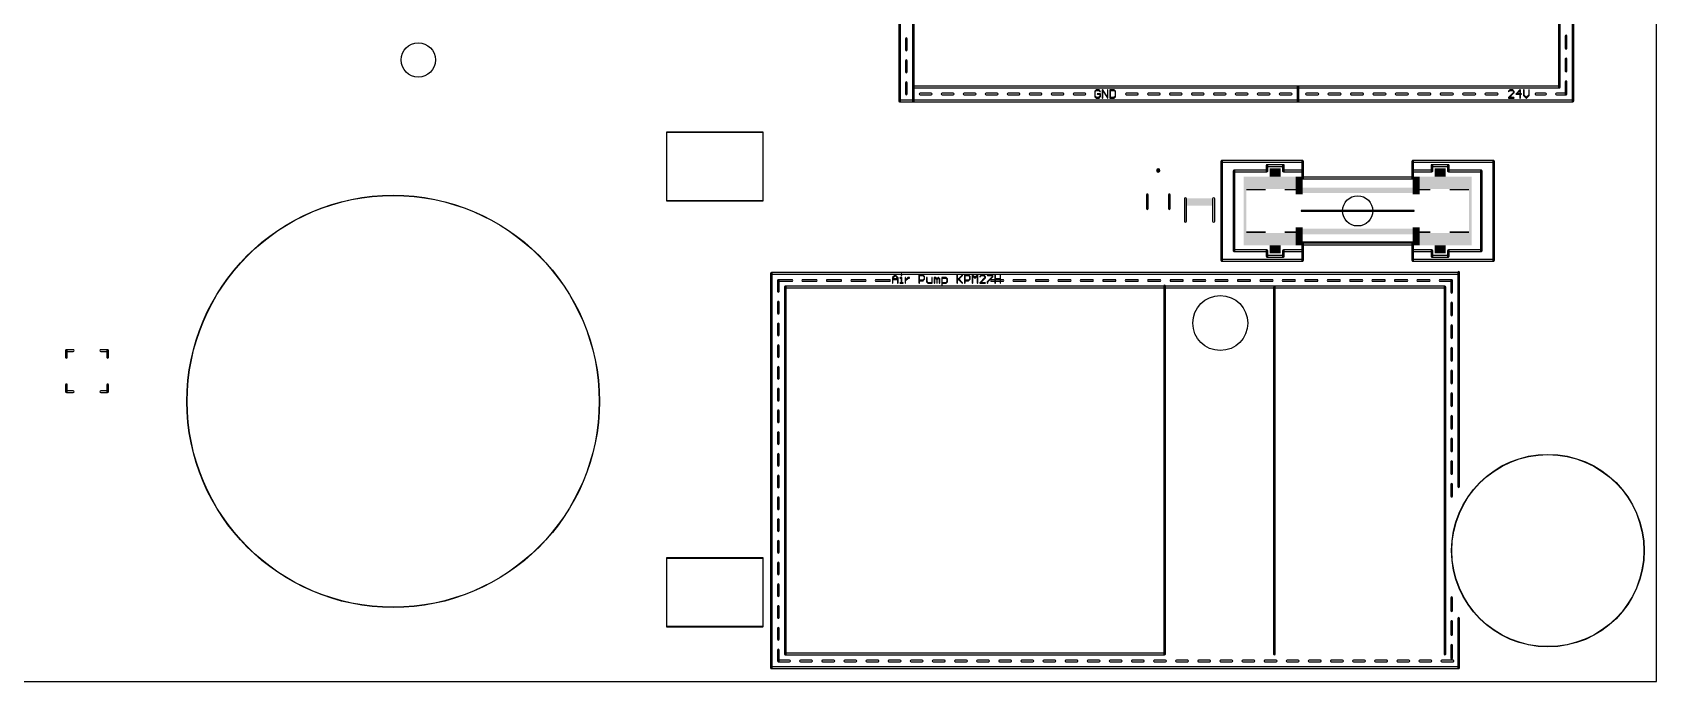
# Model space of a CAD drawing. Extents: x 0 to 11.2, y 0 to 11.2.
# Drawn here: x 5.3 to 11.21, y 0 to 2.36 of the extents above; entities that cross this region are included whole.
import ezdxf

# ---------------------------------------------------------------- set-up
doc = ezdxf.new("R2010")
doc.units = 0
doc.layers.add('20', color=53, linetype='CONTINUOUS')
doc.layers.add('21', color=253, linetype='CONTINUOUS')

# ---------------------------------------------------------------- blocks, each defined once
blk = doc.blocks.new('RECT')
blk.add_solid([(-0.5, -0.5), (0.5, -0.5), (-0.5, 0.5), (0.5, 0.5)])

msp = doc.modelspace()

# ---------------------------------------------------------------- linework, layer by layer
at = {"layer": '20'}
for p, q in [((11.21, 0), (11.21, 11.21)), ((0, 0), (11.21, 0))]:
    msp.add_line(p, q, dxfattribs=at)
for points in [[(7.608784, 1.999533), (7.958784, 1.999533, 1), (7.958784, 2.000518), (7.608784, 2.000518, 1)], [(7.609276, 1.750026), (7.609276, 2.000026, 1), (7.608292, 2.000026), (7.608292, 1.750026, 1)], [(7.958292, 2.000026), (7.958292, 1.750026, 1), (7.959276, 1.750026), (7.959276, 2.000026, 1)], [(7.958784, 1.750518), (7.608784, 1.750518, 1), (7.608784, 1.749533), (7.958784, 1.749533, 1)], [(7.608784, 0.449533), (7.958784, 0.449533, 1), (7.958784, 0.450518), (7.608784, 0.450518, 1)], [(7.609276, 0.200026), (7.609276, 0.450026, 1), (7.608292, 0.450026), (7.608292, 0.200026, 1)], [(7.958292, 0.450026), (7.958292, 0.200026, 1), (7.959276, 0.200026), (7.959276, 0.450026, 1)], [(7.958784, 0.200518), (7.608784, 0.200518, 1), (7.608784, 0.199533), (7.958784, 0.199533, 1)]]:
    msp.add_lwpolyline(points, format="xyb", close=True, dxfattribs=at)
for centre, radius in [((6.705, 2.263), 0.0625), ((6.613784, 1.020026), 0.750492), ((6.613784, 1.020026), 0.749508), ((10.1227, 1.7134), 0.055), ((9.623, 1.305), 0.1), ((10.81477, 0.476546), 0.350487), ((10.81477, 0.476546), 0.349502)]:
    msp.add_circle(centre, radius, dxfattribs=at)
at = {"layer": '21'}
for points in [[(8.453, 6.514), (8.453, 2.114, 1), (8.459, 2.114), (8.459, 6.514, 1)], [(8.509, 2.164), (8.509, 6.464, 1), (8.503, 6.464), (8.503, 2.164, 1)], [(10.853, 2.964), (10.853, 2.164, 1), (10.859, 2.164), (10.859, 2.964, 1)], [(10.909, 2.114), (10.909, 2.964, 1), (10.903, 2.964), (10.903, 2.114, 1)], [(8.478, 2.340116), (8.478, 2.299324, 1), (8.484, 2.299324), (8.484, 2.340116, 1)], [(10.878, 2.349941), (10.878, 2.305874, 1), (10.884, 2.305874), (10.884, 2.349941, 1)], [(8.478, 2.259954), (8.478, 2.219162, 1), (8.484, 2.219162), (8.484, 2.259954, 1)], [(10.878, 2.266504), (10.878, 2.222437, 1), (10.884, 2.222437), (10.884, 2.266504, 1)], [(8.478, 2.179792), (8.478, 2.139, 1), (8.484, 2.139), (8.484, 2.179792, 1)], [(9.906, 2.167), (8.506, 2.167, 1), (8.506, 2.161), (9.906, 2.161, 1)], [(8.503, 2.164), (8.503, 2.114, 1), (8.509, 2.114), (8.509, 2.164, 1)], [(8.571551, 2.142), (8.531, 2.142, 1), (8.531, 2.136), (8.571551, 2.136, 1)], [(8.651472, 2.142), (8.610921, 2.142, 1), (8.610921, 2.136), (8.651472, 2.136, 1)], [(8.731394, 2.142), (8.690843, 2.142, 1), (8.690843, 2.136), (8.731394, 2.136, 1)], [(8.811315, 2.142), (8.770764, 2.142, 1), (8.770764, 2.136), (8.811315, 2.136, 1)], [(8.891236, 2.142), (8.850685, 2.142, 1), (8.850685, 2.136), (8.891236, 2.136, 1)], [(8.971157, 2.142), (8.930606, 2.142, 1), (8.930606, 2.136), (8.971157, 2.136, 1)], [(9.051079, 2.142), (9.010528, 2.142, 1), (9.010528, 2.136), (9.051079, 2.136, 1)], [(9.131, 2.142), (9.090449, 2.142, 1), (9.090449, 2.136), (9.131, 2.136, 1)], [(9.170964, 2.153731), (9.166293, 2.14906, 1), (9.167707, 2.147646), (9.172378, 2.152317, 1)], [(9.166, 2.148353), (9.166, 2.129671, 1), (9.168, 2.129671), (9.168, 2.148353, 1)], [(9.166293, 2.128964), (9.170964, 2.124293, 1), (9.172378, 2.125707), (9.167707, 2.130378, 1)], [(9.181012, 2.154024), (9.171671, 2.154024, 1), (9.171671, 2.152024), (9.181012, 2.152024, 1)], [(9.185683, 2.140012), (9.176341, 2.140012, 1), (9.176341, 2.138012), (9.185683, 2.138012, 1)], [(9.18639, 2.14906), (9.181719, 2.153731, 1), (9.180305, 2.152317), (9.184975, 2.147646, 1)], [(9.181719, 2.124293), (9.18639, 2.128964, 1), (9.184975, 2.130378), (9.180305, 2.125707, 1)], [(9.186683, 2.129671), (9.186683, 2.139012, 1), (9.184683, 2.139012), (9.184683, 2.129671, 1)], [(9.193791, 2.152469), (9.212474, 2.124445, 1), (9.214138, 2.125555), (9.195456, 2.153579, 1)], [(9.195624, 2.125), (9.195624, 2.153024, 1), (9.193624, 2.153024), (9.193624, 2.125, 1)], [(9.214306, 2.125), (9.214306, 2.153024, 1), (9.212306, 2.153024), (9.212306, 2.125, 1)], [(9.221247, 2.153024), (9.221247, 2.125, 1), (9.223247, 2.125), (9.223247, 2.153024, 1)], [(9.236259, 2.154024), (9.222247, 2.154024, 1), (9.222247, 2.152024), (9.236259, 2.152024, 1)], [(9.241637, 2.14906), (9.236966, 2.153731, 1), (9.235552, 2.152317), (9.240223, 2.147646, 1)], [(9.236966, 2.124293), (9.241637, 2.128964, 1), (9.240223, 2.130378), (9.235552, 2.125707, 1)], [(9.24193, 2.129671), (9.24193, 2.148353, 1), (9.23993, 2.148353), (9.23993, 2.129671, 1)], [(9.281, 2.136), (9.321551, 2.136, 1), (9.321551, 2.142), (9.281, 2.142, 1)], [(9.360921, 2.136), (9.401472, 2.136, 1), (9.401472, 2.142), (9.360921, 2.142, 1)], [(9.440843, 2.136), (9.481394, 2.136, 1), (9.481394, 2.142), (9.440843, 2.142, 1)], [(9.520764, 2.136), (9.561315, 2.136, 1), (9.561315, 2.142), (9.520764, 2.142, 1)], [(9.600685, 2.136), (9.641236, 2.136, 1), (9.641236, 2.142), (9.600685, 2.142, 1)], [(9.680606, 2.136), (9.721157, 2.136, 1), (9.721157, 2.142), (9.680606, 2.142, 1)], [(9.760528, 2.136), (9.801079, 2.136, 1), (9.801079, 2.142), (9.760528, 2.142, 1)], [(9.840449, 2.136), (9.881, 2.136, 1), (9.881, 2.142), (9.840449, 2.142, 1)], [(10.856, 2.167), (9.906, 2.167, 1), (9.906, 2.161), (10.856, 2.161, 1)], [(9.903, 2.164), (9.903, 2.114, 1), (9.909, 2.114), (9.909, 2.164, 1)], [(9.978227, 2.142), (9.936, 2.142, 1), (9.936, 2.136), (9.978227, 2.136, 1)], [(10.059823, 2.142), (10.017597, 2.142, 1), (10.017597, 2.136), (10.059823, 2.136, 1)], [(10.14142, 2.142), (10.099193, 2.142, 1), (10.099193, 2.136), (10.14142, 2.136, 1)], [(10.223017, 2.142), (10.18079, 2.142, 1), (10.18079, 2.136), (10.223017, 2.136, 1)], [(10.304613, 2.142), (10.262387, 2.142, 1), (10.262387, 2.136), (10.304613, 2.136, 1)], [(10.38621, 2.142), (10.343983, 2.142, 1), (10.343983, 2.136), (10.38621, 2.136, 1)], [(10.467807, 2.142), (10.42558, 2.142, 1), (10.42558, 2.136), (10.467807, 2.136, 1)], [(10.549403, 2.142), (10.507177, 2.142, 1), (10.507177, 2.136), (10.549403, 2.136, 1)], [(10.631, 2.142), (10.588773, 2.142, 1), (10.588773, 2.136), (10.631, 2.136, 1)], [(10.675964, 2.153731), (10.671293, 2.14906, 1), (10.672707, 2.147646), (10.677378, 2.152317, 1)], [(10.672707, 2.124293), (10.69139, 2.142975, 1), (10.689975, 2.14439), (10.671293, 2.125707, 1)], [(10.686012, 2.154024), (10.676671, 2.154024, 1), (10.676671, 2.152024), (10.686012, 2.152024, 1)], [(10.69139, 2.14906), (10.686719, 2.153731, 1), (10.685305, 2.152317), (10.689975, 2.147646, 1)], [(10.691683, 2.143683), (10.691683, 2.148353, 1), (10.689683, 2.148353), (10.689683, 2.143683, 1)], [(10.712928, 2.153731), (10.698916, 2.139719, 1), (10.700331, 2.138305), (10.714343, 2.152317, 1)], [(10.699624, 2.138012), (10.718306, 2.138012, 1), (10.718306, 2.140012), (10.699624, 2.140012, 1)], [(10.714635, 2.125), (10.714635, 2.153024, 1), (10.712635, 2.153024), (10.712635, 2.125, 1)], [(10.726247, 2.153024), (10.726247, 2.134341, 1), (10.728247, 2.134341), (10.728247, 2.153024, 1)], [(10.72654, 2.133634), (10.735881, 2.124293, 1), (10.737295, 2.125707), (10.727954, 2.135048, 1)], [(10.737295, 2.124293), (10.746637, 2.133634, 1), (10.745223, 2.135048), (10.735881, 2.125707, 1)], [(10.74693, 2.134341), (10.74693, 2.153024, 1), (10.74493, 2.153024), (10.74493, 2.134341, 1)], [(10.806315, 2.142), (10.771, 2.142, 1), (10.771, 2.136), (10.806315, 2.136, 1)], [(10.881, 2.142), (10.845685, 2.142, 1), (10.845685, 2.136), (10.881, 2.136, 1)], [(10.878, 2.183067), (10.878, 2.139, 1), (10.884, 2.139), (10.884, 2.183067, 1)], [(8.456, 2.111), (8.506, 2.111, 1), (8.506, 2.117), (8.456, 2.117, 1)], [(8.506, 2.111), (9.906, 2.111, 1), (9.906, 2.117), (8.506, 2.117, 1)], [(9.171671, 2.124), (9.181012, 2.124, 1), (9.181012, 2.126), (9.171671, 2.126, 1)], [(9.222247, 2.124), (9.236259, 2.124, 1), (9.236259, 2.126), (9.222247, 2.126, 1)], [(9.906, 2.111), (10.906, 2.111, 1), (10.906, 2.117), (9.906, 2.117, 1)], [(10.690683, 2.126), (10.672, 2.126, 1), (10.672, 2.124), (10.690683, 2.124, 1)], [(9.6307, 1.5334), (9.6307, 1.8934, 1), (9.6247, 1.8934), (9.6247, 1.5334, 1)], [(9.6277, 1.8904), (9.9227, 1.8904, 1), (9.9227, 1.8964), (9.6277, 1.8964, 1)], [(9.9257, 1.8584), (9.9257, 1.8934, 1), (9.9197, 1.8934), (9.9197, 1.8584, 1)], [(10.3227, 1.8904), (10.6177, 1.8904, 1), (10.6177, 1.8964), (10.3227, 1.8964, 1)], [(10.3197, 1.8934), (10.3197, 1.8584, 1), (10.3257, 1.8584), (10.3257, 1.8934, 1)], [(10.6147, 1.8934), (10.6147, 1.5334, 1), (10.6207, 1.5334), (10.6207, 1.8934, 1)], [(9.3973, 1.8606, 1), (9.3973, 1.8666, 1), (9.3973, 1.8546, 1), (9.3973, 1.8606, -1)], [(9.3973, 1.8606, 1), (9.3973, 1.8546, 1), (9.3973, 1.8666, 1), (9.3973, 1.8606, -1)], [(9.6757, 1.5684), (9.6757, 1.8584, 1), (9.6697, 1.8584), (9.6697, 1.5684, 1)], [(9.7927, 1.8614), (9.6727, 1.8614, 1), (9.6727, 1.8554), (9.7927, 1.8554, 1)], [(9.8527, 1.8814), (9.7927, 1.8814, 1), (9.7927, 1.8754), (9.8527, 1.8754, 1)], [(9.7957, 1.8584), (9.7957, 1.8784, 1), (9.7897, 1.8784), (9.7897, 1.8584, 1)], [(9.8497, 1.8784), (9.8497, 1.8584, 1), (9.8557, 1.8584), (9.8557, 1.8784, 1)], [(9.9227, 1.8614), (9.8527, 1.8614, 1), (9.8527, 1.8554), (9.9227, 1.8554, 1)], [(9.9257, 1.8334), (9.9257, 1.8584, 1), (9.9197, 1.8584), (9.9197, 1.8334, 1)], [(9.9227, 1.8304), (10.3227, 1.8304, 1), (10.3227, 1.8364), (9.9227, 1.8364, 1)], [(10.3197, 1.8584), (10.3197, 1.8334, 1), (10.3257, 1.8334), (10.3257, 1.8584, 1)], [(10.3927, 1.8614), (10.3227, 1.8614, 1), (10.3227, 1.8554), (10.3927, 1.8554, 1)], [(10.3897, 1.8784), (10.3897, 1.8584, 1), (10.3957, 1.8584), (10.3957, 1.8784, 1)], [(10.4527, 1.8814), (10.3927, 1.8814, 1), (10.3927, 1.8754), (10.4527, 1.8754, 1)], [(10.4557, 1.8584), (10.4557, 1.8784, 1), (10.4497, 1.8784), (10.4497, 1.8584, 1)], [(10.4527, 1.8554), (10.5727, 1.8554, 1), (10.5727, 1.8614), (10.4527, 1.8614, 1)], [(10.5697, 1.8584), (10.5697, 1.5684, 1), (10.5757, 1.5684), (10.5757, 1.8584, 1)], [(9.3543, 1.7716), (9.3543, 1.7216, 1), (9.3603, 1.7216), (9.3603, 1.7716, 1)], [(9.4403, 1.7216), (9.4403, 1.7716, 1), (9.4343, 1.7716), (9.4343, 1.7216, 1)], [(9.500119, 1.676246), (9.500119, 1.757348, 1), (9.492119, 1.757348), (9.492119, 1.676246, 1)], [(9.594481, 1.757348), (9.594481, 1.676246, 1), (9.602481, 1.676246), (9.602481, 1.757348, 1)], [(10.3277, 1.7144), (9.9177, 1.7144, 1), (9.9177, 1.7124), (10.3277, 1.7124, 1)], [(10.3227, 1.5964), (9.9227, 1.5964, 1), (9.9227, 1.5904), (10.3227, 1.5904, 1)], [(9.9257, 1.5684), (9.9257, 1.5934, 1), (9.9197, 1.5934), (9.9197, 1.5684, 1)], [(10.3227, 1.5994), (9.9227, 1.5994, 1), (9.9227, 1.5974), (10.3227, 1.5974, 1)], [(10.3197, 1.5934), (10.3197, 1.5684, 1), (10.3257, 1.5684), (10.3257, 1.5934, 1)], [(9.9227, 1.5364), (9.6277, 1.5364, 1), (9.6277, 1.5304), (9.9227, 1.5304, 1)], [(9.7927, 1.5714), (9.6727, 1.5714, 1), (9.6727, 1.5654), (9.7927, 1.5654, 1)], [(9.7897, 1.5684), (9.7897, 1.5484, 1), (9.7957, 1.5484), (9.7957, 1.5684, 1)], [(9.8527, 1.5514), (9.7927, 1.5514, 1), (9.7927, 1.5454), (9.8527, 1.5454, 1)], [(9.9227, 1.5714), (9.8527, 1.5714, 1), (9.8527, 1.5654), (9.9227, 1.5654, 1)], [(9.8557, 1.5484), (9.8557, 1.5684, 1), (9.8497, 1.5684), (9.8497, 1.5484, 1)], [(9.9257, 1.5334), (9.9257, 1.5684, 1), (9.9197, 1.5684), (9.9197, 1.5334, 1)], [(10.3197, 1.5684), (10.3197, 1.5334, 1), (10.3257, 1.5334), (10.3257, 1.5684, 1)], [(10.3927, 1.5714), (10.3227, 1.5714, 1), (10.3227, 1.5654), (10.3927, 1.5654, 1)], [(10.6177, 1.5364), (10.3227, 1.5364, 1), (10.3227, 1.5304), (10.6177, 1.5304, 1)], [(10.3957, 1.5484), (10.3957, 1.5684, 1), (10.3897, 1.5684), (10.3897, 1.5484, 1)], [(10.4527, 1.5514), (10.3927, 1.5514, 1), (10.3927, 1.5454), (10.4527, 1.5454, 1)], [(10.5727, 1.5714), (10.4527, 1.5714, 1), (10.4527, 1.5654), (10.5727, 1.5654, 1)], [(10.4497, 1.5684), (10.4497, 1.5484, 1), (10.4557, 1.5484), (10.4557, 1.5684, 1)], [(7.993, 0.05), (7.993, 1.486, 1), (7.987, 1.486), (7.987, 0.05, 1)], [(7.99, 1.483), (10.49, 1.483, 1), (10.49, 1.489), (7.99, 1.489, 1)], [(8.431707, 1.468975), (8.441048, 1.478317, 1), (8.439634, 1.479731), (8.430293, 1.47039, 1)], [(8.439634, 1.478317), (8.448975, 1.468975, 1), (8.45039, 1.47039), (8.441048, 1.479731, 1)], [(8.462294, 1.483695), (8.462294, 1.479024, 1), (8.464294, 1.479024), (8.464294, 1.483695, 1)], [(8.528682, 1.451), (8.528682, 1.479024, 1), (8.526682, 1.479024), (8.526682, 1.451, 1)], [(8.527682, 1.478024), (8.541694, 1.478024, 1), (8.541694, 1.480024), (8.527682, 1.480024, 1)], [(8.540987, 1.478317), (8.545658, 1.473646, 1), (8.547072, 1.47506), (8.542401, 1.479731, 1)], [(8.6648, 1.479024), (8.6648, 1.451, 1), (8.6668, 1.451), (8.6668, 1.479024, 1)], [(8.666507, 1.459634), (8.68519, 1.478317, 1), (8.683775, 1.479731), (8.665093, 1.461048, 1)], [(8.694423, 1.451), (8.694423, 1.479024, 1), (8.692423, 1.479024), (8.692423, 1.451, 1)], [(8.693423, 1.478024), (8.707435, 1.478024, 1), (8.707435, 1.480024), (8.693423, 1.480024, 1)], [(8.706728, 1.478317), (8.711399, 1.473646, 1), (8.712813, 1.47506), (8.708143, 1.479731, 1)], [(8.722047, 1.451), (8.722047, 1.479024, 1), (8.720047, 1.479024), (8.720047, 1.451, 1)], [(8.72034, 1.478317), (8.729681, 1.468975, 1), (8.731095, 1.47039), (8.721754, 1.479731, 1)], [(8.731095, 1.468975), (8.740437, 1.478317, 1), (8.739022, 1.479731), (8.729681, 1.47039, 1)], [(8.73873, 1.479024), (8.73873, 1.451, 1), (8.74073, 1.451), (8.74073, 1.479024, 1)], [(8.752634, 1.479731), (8.747963, 1.47506, 1), (8.749378, 1.473646), (8.754048, 1.478317, 1)], [(8.762682, 1.480024), (8.753341, 1.480024, 1), (8.753341, 1.478024), (8.762682, 1.478024, 1)], [(8.76806, 1.47506), (8.76339, 1.479731, 1), (8.761975, 1.478317), (8.766646, 1.473646, 1)], [(8.776294, 1.478024), (8.794977, 1.478024, 1), (8.794977, 1.480024), (8.776294, 1.480024, 1)], [(8.793977, 1.479024), (8.793977, 1.474353, 1), (8.795977, 1.474353), (8.795977, 1.479024, 1)], [(8.804918, 1.451), (8.804918, 1.479024, 1), (8.802918, 1.479024), (8.802918, 1.451, 1)], [(8.8216, 1.479024), (8.8216, 1.451, 1), (8.8236, 1.451), (8.8236, 1.479024, 1)], [(10.487, 1.49), (10.487, 0.71, 1), (10.493, 0.71), (10.493, 1.49, 1)], [(8.064504, 1.463), (8.015, 1.463, 1), (8.015, 1.457), (8.064504, 1.457, 1)], [(8.012, 1.46), (8.012, 1.420238, 1), (8.018, 1.420238), (8.018, 1.46, 1)], [(8.043, 0.1), (8.043, 1.436, 1), (8.037, 1.436), (8.037, 0.1, 1)], [(8.04, 1.433), (10.44, 1.433, 1), (10.44, 1.439), (8.04, 1.439, 1)], [(8.153378, 1.463), (8.103874, 1.463, 1), (8.103874, 1.457), (8.153378, 1.457, 1)], [(8.242252, 1.463), (8.192748, 1.463, 1), (8.192748, 1.457), (8.242252, 1.457, 1)], [(8.331126, 1.463), (8.281622, 1.463, 1), (8.281622, 1.457), (8.331126, 1.457, 1)], [(8.42, 1.463), (8.370496, 1.463, 1), (8.370496, 1.457), (8.42, 1.457, 1)], [(8.432, 1.451), (8.432, 1.469683, 1), (8.43, 1.469683), (8.43, 1.451, 1)], [(8.431, 1.464012), (8.449683, 1.464012, 1), (8.449683, 1.466012), (8.431, 1.466012, 1)], [(8.448683, 1.469683), (8.448683, 1.451, 1), (8.450683, 1.451), (8.450683, 1.469683, 1)], [(8.458624, 1.468683), (8.463294, 1.468683, 1), (8.463294, 1.470683), (8.458624, 1.470683, 1)], [(8.458624, 1.45), (8.467965, 1.45, 1), (8.467965, 1.452), (8.458624, 1.452, 1)], [(8.462294, 1.469683), (8.462294, 1.451, 1), (8.464294, 1.451), (8.464294, 1.469683, 1)], [(8.478039, 1.451), (8.478039, 1.469683, 1), (8.476039, 1.469683), (8.476039, 1.451, 1)], [(8.477746, 1.459634), (8.487088, 1.468975, 1), (8.485673, 1.47039), (8.476332, 1.461048, 1)], [(8.486381, 1.468683), (8.491051, 1.468683, 1), (8.491051, 1.470683), (8.486381, 1.470683, 1)], [(8.541694, 1.461341), (8.527682, 1.461341, 1), (8.527682, 1.459341), (8.541694, 1.459341, 1)], [(8.545658, 1.465719), (8.540987, 1.461048, 1), (8.542401, 1.459634), (8.547072, 1.464305, 1)], [(8.545365, 1.474353), (8.545365, 1.465012, 1), (8.547365, 1.465012), (8.547365, 1.474353, 1)], [(8.554306, 1.469683), (8.554306, 1.455671, 1), (8.556306, 1.455671), (8.556306, 1.469683, 1)], [(8.554599, 1.454964), (8.559269, 1.450293, 1), (8.560684, 1.451707), (8.556013, 1.456378, 1)], [(8.559977, 1.45), (8.573988, 1.45, 1), (8.573988, 1.452), (8.559977, 1.452, 1)], [(8.574988, 1.451), (8.574988, 1.469683, 1), (8.572988, 1.469683), (8.572988, 1.451, 1)], [(8.583929, 1.451), (8.583929, 1.469683, 1), (8.581929, 1.469683), (8.581929, 1.451, 1)], [(8.582929, 1.468683), (8.5876, 1.468683, 1), (8.5876, 1.470683), (8.582929, 1.470683, 1)], [(8.586893, 1.468975), (8.591564, 1.464305, 1), (8.592978, 1.465719), (8.588307, 1.47039, 1)], [(8.592978, 1.464305), (8.597648, 1.468975, 1), (8.596234, 1.47039), (8.591564, 1.465719, 1)], [(8.591271, 1.465012), (8.591271, 1.451, 1), (8.593271, 1.451), (8.593271, 1.465012, 1)], [(8.596234, 1.468975), (8.600905, 1.464305, 1), (8.602319, 1.465719), (8.597648, 1.47039, 1)], [(8.600612, 1.465012), (8.600612, 1.451, 1), (8.602612, 1.451), (8.602612, 1.465012, 1)], [(8.611553, 1.441659), (8.611553, 1.469683, 1), (8.609553, 1.469683), (8.609553, 1.441659, 1)], [(8.610553, 1.468683), (8.624565, 1.468683, 1), (8.624565, 1.470683), (8.610553, 1.470683, 1)], [(8.624565, 1.452), (8.610553, 1.452, 1), (8.610553, 1.45), (8.624565, 1.45, 1)], [(8.623858, 1.468975), (8.628528, 1.464305, 1), (8.629943, 1.465719), (8.625272, 1.47039, 1)], [(8.628528, 1.456378), (8.623858, 1.451707, 1), (8.625272, 1.450293), (8.629943, 1.454964, 1)], [(8.628235, 1.465012), (8.628235, 1.455671, 1), (8.630235, 1.455671), (8.630235, 1.465012, 1)], [(8.669763, 1.464305), (8.683775, 1.450293, 1), (8.68519, 1.451707), (8.671178, 1.465719, 1)], [(8.707435, 1.461341), (8.693423, 1.461341, 1), (8.693423, 1.459341), (8.707435, 1.459341, 1)], [(8.711399, 1.465719), (8.706728, 1.461048, 1), (8.708143, 1.459634), (8.712813, 1.464305, 1)], [(8.711106, 1.474353), (8.711106, 1.465012, 1), (8.713106, 1.465012), (8.713106, 1.474353, 1)], [(8.749378, 1.450293), (8.76806, 1.468975, 1), (8.766646, 1.47039), (8.747963, 1.451707, 1)], [(8.767353, 1.452), (8.748671, 1.452, 1), (8.748671, 1.45), (8.767353, 1.45, 1)], [(8.768353, 1.469683), (8.768353, 1.474353, 1), (8.766353, 1.474353), (8.766353, 1.469683, 1)], [(8.79427, 1.47506), (8.775587, 1.456378, 1), (8.777001, 1.454964), (8.795684, 1.473646, 1)], [(8.775294, 1.455671), (8.775294, 1.451, 1), (8.777294, 1.451), (8.777294, 1.455671, 1)], [(8.832267, 1.463), (8.79, 1.463, 1), (8.79, 1.457), (8.832267, 1.457, 1)], [(8.803918, 1.464012), (8.8226, 1.464012, 1), (8.8226, 1.466012), (8.803918, 1.466012, 1)], [(8.913903, 1.463), (8.871637, 1.463, 1), (8.871637, 1.457), (8.913903, 1.457, 1)], [(8.99554, 1.463), (8.953273, 1.463, 1), (8.953273, 1.457), (8.99554, 1.457, 1)], [(9.077177, 1.463), (9.03491, 1.463, 1), (9.03491, 1.457), (9.077177, 1.457, 1)], [(9.158813, 1.463), (9.116547, 1.463, 1), (9.116547, 1.457), (9.158813, 1.457, 1)], [(9.24045, 1.463), (9.198183, 1.463, 1), (9.198183, 1.457), (9.24045, 1.457, 1)], [(9.322087, 1.463), (9.27982, 1.463, 1), (9.27982, 1.457), (9.322087, 1.457, 1)], [(9.403723, 1.463), (9.361457, 1.463, 1), (9.361457, 1.457), (9.403723, 1.457, 1)], [(9.417, 1.44), (9.417, 0.1, 1), (9.423, 0.1), (9.423, 1.44, 1)], [(9.48536, 1.463), (9.443093, 1.463, 1), (9.443093, 1.457), (9.48536, 1.457, 1)], [(9.566997, 1.463), (9.52473, 1.463, 1), (9.52473, 1.457), (9.566997, 1.457, 1)], [(9.648633, 1.463), (9.606367, 1.463, 1), (9.606367, 1.457), (9.648633, 1.457, 1)], [(9.73027, 1.463), (9.688003, 1.463, 1), (9.688003, 1.457), (9.73027, 1.457, 1)], [(9.811907, 1.463), (9.76964, 1.463, 1), (9.76964, 1.457), (9.811907, 1.457, 1)], [(9.823, 0.1), (9.823, 1.435, 1), (9.817, 1.435), (9.817, 0.1, 1)], [(9.893543, 1.463), (9.851277, 1.463, 1), (9.851277, 1.457), (9.893543, 1.457, 1)], [(9.97518, 1.463), (9.932913, 1.463, 1), (9.932913, 1.457), (9.97518, 1.457, 1)], [(10.056817, 1.463), (10.01455, 1.463, 1), (10.01455, 1.457), (10.056817, 1.457, 1)], [(10.138453, 1.463), (10.096187, 1.463, 1), (10.096187, 1.457), (10.138453, 1.457, 1)], [(10.22009, 1.463), (10.177823, 1.463, 1), (10.177823, 1.457), (10.22009, 1.457, 1)], [(10.301727, 1.463), (10.25946, 1.463, 1), (10.25946, 1.457), (10.301727, 1.457, 1)], [(10.383363, 1.463), (10.341097, 1.463, 1), (10.341097, 1.457), (10.383363, 1.457, 1)], [(10.465, 1.463), (10.422733, 1.463, 1), (10.422733, 1.457), (10.465, 1.457, 1)], [(10.437, 1.436), (10.437, 0.1, 1), (10.443, 0.1), (10.443, 1.436, 1)], [(10.468, 1.416933), (10.468, 1.46, 1), (10.462, 1.46), (10.462, 1.416933, 1)], [(8.012, 1.380868), (8.012, 1.341107, 1), (8.018, 1.341107), (8.018, 1.380868, 1)], [(10.468, 1.334496), (10.468, 1.377563, 1), (10.462, 1.377563), (10.462, 1.334496, 1)], [(8.012, 1.301737), (8.012, 1.261975, 1), (8.018, 1.261975), (8.018, 1.301737, 1)], [(10.468, 1.252059), (10.468, 1.295126, 1), (10.462, 1.295126), (10.462, 1.252059, 1)], [(5.428, 1.18), (5.428, 1.205, 1), (5.422, 1.205), (5.422, 1.18, 1)], [(5.425, 1.202), (5.45, 1.202, 1), (5.45, 1.208), (5.425, 1.208, 1)], [(5.55, 1.202), (5.575, 1.202, 1), (5.575, 1.208), (5.55, 1.208, 1)], [(5.572, 1.205), (5.572, 1.18, 1), (5.578, 1.18), (5.578, 1.205, 1)], [(8.012, 1.222605), (8.012, 1.182843, 1), (8.018, 1.182843), (8.018, 1.222605, 1)], [(10.468, 1.169622), (10.468, 1.212689, 1), (10.462, 1.212689), (10.462, 1.169622, 1)], [(8.012, 1.143473), (8.012, 1.103712, 1), (8.018, 1.103712), (8.018, 1.143473, 1)], [(10.468, 1.087185), (10.468, 1.130252, 1), (10.462, 1.130252), (10.462, 1.087185, 1)], [(5.428, 1.055), (5.428, 1.08, 1), (5.422, 1.08), (5.422, 1.055, 1)], [(5.572, 1.08), (5.572, 1.055, 1), (5.578, 1.055), (5.578, 1.08, 1)], [(8.012, 1.064342), (8.012, 1.02458, 1), (8.018, 1.02458), (8.018, 1.064342, 1)], [(5.45, 1.058), (5.425, 1.058, 1), (5.425, 1.052), (5.45, 1.052, 1)], [(5.575, 1.058), (5.55, 1.058, 1), (5.55, 1.052), (5.575, 1.052, 1)], [(10.468, 1.004748), (10.468, 1.047815, 1), (10.462, 1.047815), (10.462, 1.004748, 1)], [(8.012, 0.98521), (8.012, 0.945448, 1), (8.018, 0.945448), (8.018, 0.98521, 1)], [(10.468, 0.922311), (10.468, 0.965378, 1), (10.462, 0.965378), (10.462, 0.922311, 1)], [(8.012, 0.906078), (8.012, 0.866317, 1), (8.018, 0.866317), (8.018, 0.906078, 1)], [(8.012, 0.826947), (8.012, 0.787185, 1), (8.018, 0.787185), (8.018, 0.826947, 1)], [(10.468, 0.839874), (10.468, 0.882941, 1), (10.462, 0.882941), (10.462, 0.839874, 1)], [(10.468, 0.757437), (10.468, 0.800504, 1), (10.462, 0.800504), (10.462, 0.757437, 1)], [(8.012, 0.747815), (8.012, 0.708053, 1), (8.018, 0.708053), (8.018, 0.747815, 1)], [(10.468, 0.675), (10.468, 0.718067, 1), (10.462, 0.718067), (10.462, 0.675, 1)], [(8.012, 0.668683), (8.012, 0.628922, 1), (8.018, 0.628922), (8.018, 0.668683, 1)], [(8.012, 0.589552), (8.012, 0.54979, 1), (8.018, 0.54979), (8.018, 0.589552, 1)], [(8.012, 0.51042), (8.012, 0.470658, 1), (8.018, 0.470658), (8.018, 0.51042, 1)], [(8.012, 0.431288), (8.012, 0.391527, 1), (8.018, 0.391527), (8.018, 0.431288, 1)], [(8.012, 0.352157), (8.012, 0.312395, 1), (8.018, 0.312395), (8.018, 0.352157, 1)], [(10.468, 0.257913), (10.468, 0.305, 1), (10.462, 0.305), (10.462, 0.257913, 1)], [(8.012, 0.273025), (8.012, 0.233263, 1), (8.018, 0.233263), (8.018, 0.273025, 1)], [(8.012, 0.193893), (8.012, 0.154132, 1), (8.018, 0.154132), (8.018, 0.193893, 1)], [(10.468, 0.171457), (10.468, 0.218543, 1), (10.462, 0.218543), (10.462, 0.171457, 1)], [(10.493, 0.05), (10.493, 0.23, 1), (10.487, 0.23), (10.487, 0.05, 1)], [(10.468, 0.085), (10.468, 0.132087, 1), (10.462, 0.132087), (10.462, 0.085, 1)], [(8.012, 0.114762), (8.012, 0.075, 1), (8.018, 0.075), (8.018, 0.114762, 1)], [(8.015, 0.072), (8.056094, 0.072, 1), (8.056094, 0.078), (8.015, 0.078, 1)], [(9.42, 0.103), (8.04, 0.103, 1), (8.04, 0.097), (9.42, 0.097, 1)], [(8.095464, 0.072), (8.136557, 0.072, 1), (8.136557, 0.078), (8.095464, 0.078, 1)], [(8.175927, 0.072), (8.217021, 0.072, 1), (8.217021, 0.078), (8.175927, 0.078, 1)], [(8.256391, 0.072), (8.297484, 0.072, 1), (8.297484, 0.078), (8.256391, 0.078, 1)], [(8.336854, 0.072), (8.377948, 0.072, 1), (8.377948, 0.078), (8.336854, 0.078, 1)], [(8.417318, 0.072), (8.458411, 0.072, 1), (8.458411, 0.078), (8.417318, 0.078, 1)], [(8.497781, 0.072), (8.538875, 0.072, 1), (8.538875, 0.078), (8.497781, 0.078, 1)], [(8.578245, 0.072), (8.619338, 0.072, 1), (8.619338, 0.078), (8.578245, 0.078, 1)], [(8.658708, 0.072), (8.699802, 0.072, 1), (8.699802, 0.078), (8.658708, 0.078, 1)], [(8.739172, 0.072), (8.780265, 0.072, 1), (8.780265, 0.078), (8.739172, 0.078, 1)], [(8.819635, 0.072), (8.860729, 0.072, 1), (8.860729, 0.078), (8.819635, 0.078, 1)], [(8.900099, 0.072), (8.941193, 0.072, 1), (8.941193, 0.078), (8.900099, 0.078, 1)], [(8.980563, 0.072), (9.021656, 0.072, 1), (9.021656, 0.078), (8.980563, 0.078, 1)], [(9.061026, 0.072), (9.10212, 0.072, 1), (9.10212, 0.078), (9.061026, 0.078, 1)], [(9.14149, 0.072), (9.182583, 0.072, 1), (9.182583, 0.078), (9.14149, 0.078, 1)], [(9.221953, 0.072), (9.263047, 0.072, 1), (9.263047, 0.078), (9.221953, 0.078, 1)], [(9.302417, 0.072), (9.34351, 0.072, 1), (9.34351, 0.078), (9.302417, 0.078, 1)], [(9.38288, 0.072), (9.423974, 0.072, 1), (9.423974, 0.078), (9.38288, 0.078, 1)], [(9.463344, 0.072), (9.504437, 0.072, 1), (9.504437, 0.078), (9.463344, 0.078, 1)], [(9.543807, 0.072), (9.584901, 0.072, 1), (9.584901, 0.078), (9.543807, 0.078, 1)], [(9.624271, 0.072), (9.665365, 0.072, 1), (9.665365, 0.078), (9.624271, 0.078, 1)], [(9.704735, 0.072), (9.745828, 0.072, 1), (9.745828, 0.078), (9.704735, 0.078, 1)], [(9.785198, 0.072), (9.826292, 0.072, 1), (9.826292, 0.078), (9.785198, 0.078, 1)], [(9.865662, 0.072), (9.906755, 0.072, 1), (9.906755, 0.078), (9.865662, 0.078, 1)], [(9.946125, 0.072), (9.987219, 0.072, 1), (9.987219, 0.078), (9.946125, 0.078, 1)], [(10.026589, 0.072), (10.067682, 0.072, 1), (10.067682, 0.078), (10.026589, 0.078, 1)], [(10.107052, 0.072), (10.148146, 0.072, 1), (10.148146, 0.078), (10.107052, 0.078, 1)], [(10.187516, 0.072), (10.228609, 0.072, 1), (10.228609, 0.078), (10.187516, 0.078, 1)], [(10.267979, 0.072), (10.309073, 0.072, 1), (10.309073, 0.078), (10.267979, 0.078, 1)], [(10.348443, 0.072), (10.389536, 0.072, 1), (10.389536, 0.078), (10.348443, 0.078, 1)], [(10.428906, 0.072), (10.47, 0.072, 1), (10.47, 0.078), (10.428906, 0.078, 1)], [(10.49, 0.053), (7.99, 0.053, 1), (7.99, 0.047), (10.49, 0.047, 1)]]:
    msp.add_lwpolyline(points, format="xyb", close=True, dxfattribs=at)

# ---------------------------------------------------------------- block references
for p, xscale, yscale, rotation in [((9.8027, 1.8159), 0.19, 0.045, 180), ((9.8227, 1.8534), 0.04, 0.03, 180), ((9.9102, 1.8059), 0.025, 0.065, 180), ((10.3352, 1.8059), 0.025, 0.065, 180), ((10.4427, 1.8159), 0.19, 0.045, 180), ((10.4227, 1.8534), 0.04, 0.03, 180), ((9.7127, 1.7134), 0.01, 0.16, 180), ((9.7527, 1.7909), 0.07, 0.005, 180), ((9.8777, 1.7909), 0.04, 0.005, 180), ((10.1227, 1.7884), 0.4, 0.02, 180), ((10.3677, 1.7909), 0.04, 0.005, 180), ((10.4927, 1.7909), 0.07, 0.005, 180), ((10.5327, 1.7134), 0.01, 0.16, 180), ((9.5473, 1.745242), 0.026575, 0.096457, 270), ((9.8027, 1.6109), 0.19, 0.045, 180), ((9.7527, 1.6359), 0.07, 0.005, 180), ((9.8777, 1.6359), 0.04, 0.005, 180), ((9.9102, 1.6209), 0.025, 0.065, 180), ((10.1227, 1.6384), 0.4, 0.02, 180), ((10.3352, 1.6209), 0.025, 0.065, 180), ((10.3677, 1.6359), 0.04, 0.005, 180), ((10.4427, 1.6109), 0.19, 0.045, 180), ((10.4927, 1.6359), 0.07, 0.005, 180), ((9.8227, 1.5734), 0.04, 0.03, 180), ((10.4227, 1.5734), 0.04, 0.03, 180)]:
    msp.add_blockref('RECT', p, dxfattribs=dict(at, xscale=xscale, yscale=yscale, rotation=rotation))

doc.saveas('drawing.dxf')
